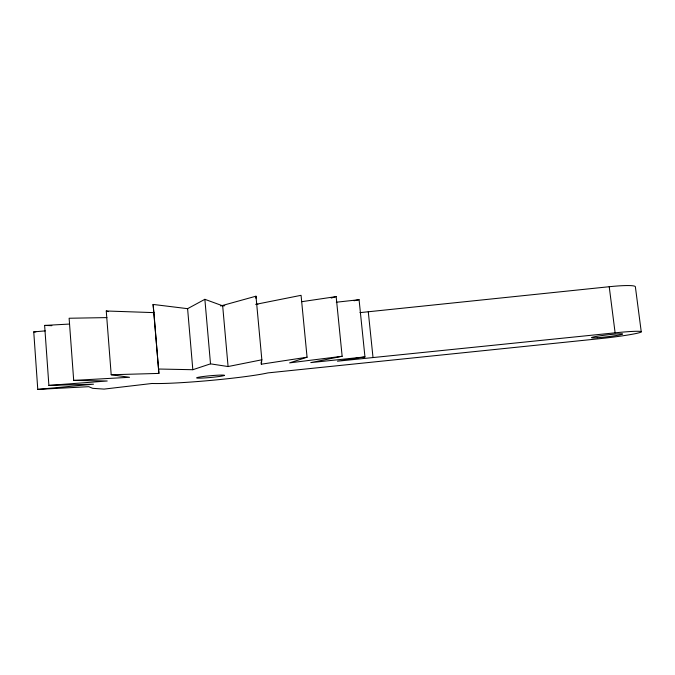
<?xml version="1.0" encoding="UTF-8"?>
<svg xmlns="http://www.w3.org/2000/svg" width="675" height="675" viewBox="0 0 675 675"><rect width="100%" height="100%" fill="white"/><g stroke="black" fill="none" stroke-linecap="round" stroke-linejoin="round"><path stroke-width="1.01" d="M255.935 298.232L255.977 296.198L220.607 305.994M257.892 304.349L255.8 304.349L301.067 295.321L307.066 357.218L261.326 364.205L261.849 359.792L255.977 296.198M158.903 373.418L153.917 312.626L106.262 310.989L111.198 374.752L158.903 373.418L153.09 304.433L187.599 308.669L204.871 299.32L222.674 305.826L224.741 305.733M158.397 369.023L192.822 369.714L210.507 363.85L228.082 366.542L261.849 359.792M307.066 357.218L289.609 362.88L342.149 356.282L336.158 296.603L301.759 301.691M331.172 298.055L336.158 296.603M354.046 300.746L359.075 299.708L364.956 356.906L337.475 361.192L615.111 332.826A34.189 2.067 -6.7 0 1 640.33 332.387A34.189 2.067 -6.7 0 1 599.392 338.707L267.933 372.895A64.716 4.075 -5.2 0 1 210.119 380.472A64.716 4.075 -5.2 0 1 152.035 383.476L104.077 389.095L92.661 388.327L88.779 386.682L37.775 389.399L33.75 331.889L45.25 330.877M342.149 356.282L310.778 362.61L364.956 356.906M336.302 302.223L359.075 299.708M359.952 312.635L609.221 286.723A34.037 3.527 -7.4 0 1 635.377 286.833L641.25 331.805M37.775 389.399L93.496 384.193L48.887 385.408L44.626 325.426L69.517 324.059M48.887 385.408L107.232 380.995L73.693 380.396L69.12 318.246L106.937 317.604M73.693 380.396L129.541 377.291L111.198 374.752M33.75 331.889L35.826 331.864M44.626 325.426L51.874 325.679M106.262 310.989L108.211 311.656M609.221 286.723L615.111 332.826M368.28 311.782L373.022 357.581M153.09 304.433L153.917 312.626M261.132 362.104L261.326 364.205M222.674 305.826L228.082 366.542M204.871 299.32L210.507 363.85M187.599 308.669L192.822 369.714M224.193 375.258L223.307 375.114A13.913 0.878 -5.2 0 0 200.357 376.92A13.913 0.878 -5.2 0 0 206.086 377.84A13.913 0.878 -5.2 0 0 224.193 375.258M597.265 337.728A15.652 0.945 -6.7 0 0 622.401 334.201A15.652 0.945 -6.7 0 0 601.476 335.61A15.652 0.945 -6.7 0 0 597.265 337.728"/></g></svg>
